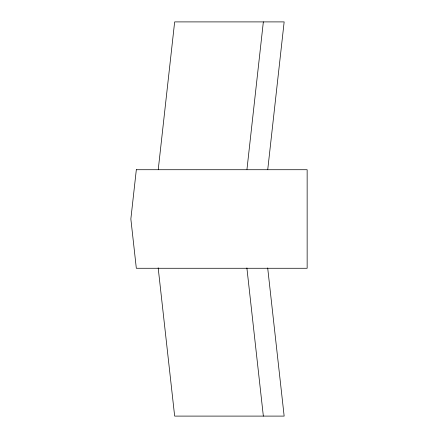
<?xml version="1.0" encoding="UTF-8"?>
<svg xmlns="http://www.w3.org/2000/svg" width="438" height="438" viewBox="0 0 438 438"><rect width="100%" height="100%" fill="white"/><g stroke="black" fill="none" stroke-linecap="round" stroke-linejoin="round"><path stroke-width="0.66" d="M158.266 169.386L174.653 21.9L284.152 21.9L267.766 169.386M246.961 169.386L263.347 21.9M267.689 267.936L284.152 416.1L174.653 416.1L158.173 267.793M246.884 267.936L263.347 416.1M136.327 169.72L130.852 219L136.327 268.27L307.147 268.27L307.147 169.72L136.327 169.72"/></g></svg>
